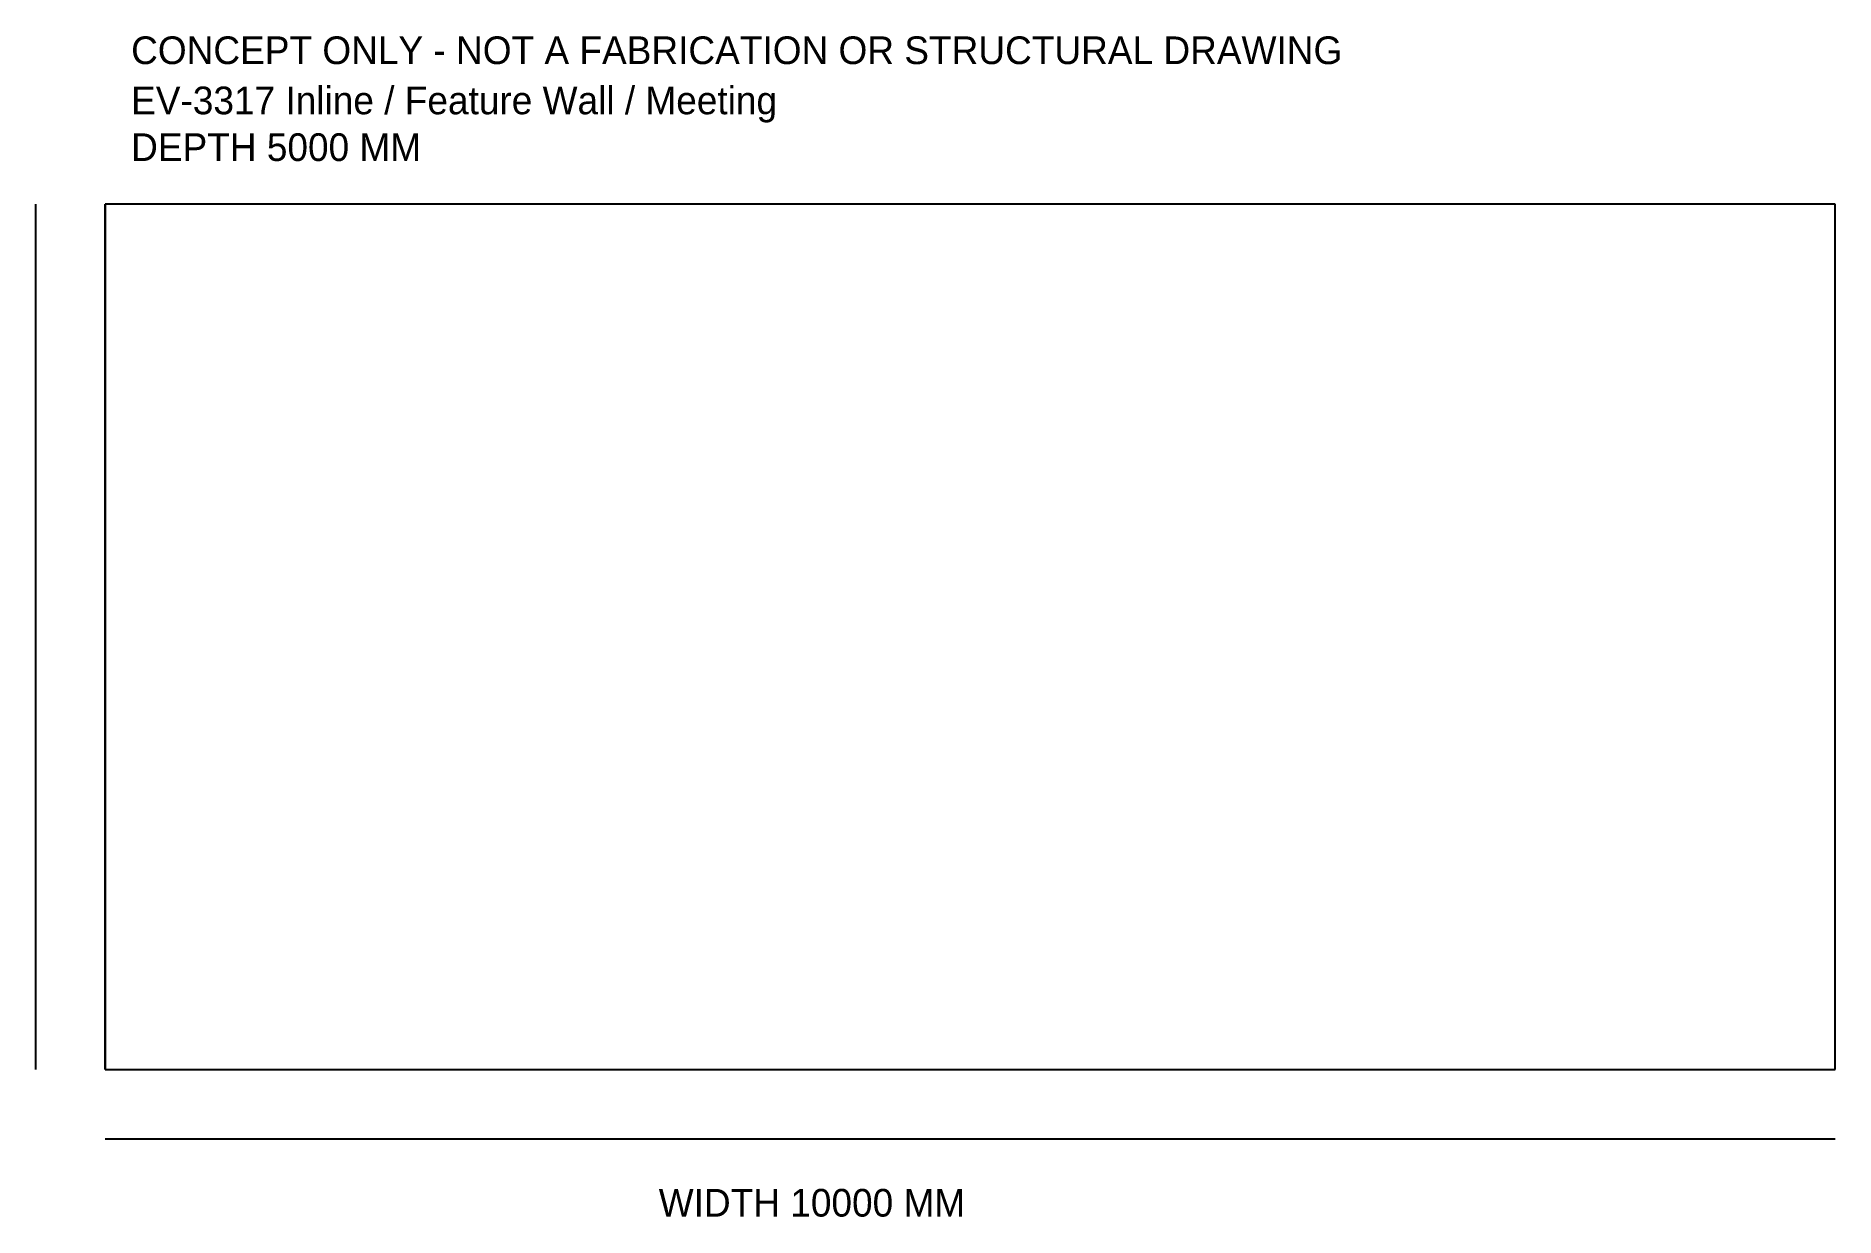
# Model space of a CAD drawing. Header units: millimetres. Extents: x -400 to 10000, y -852 to 5972.
import ezdxf

# ---------------------------------------------------------------- set-up
doc = ezdxf.new("R2010")
doc.units = ezdxf.units.MM

msp = doc.modelspace()

# ---------------------------------------------------------------- linework, layer by layer
at = {"layer": 'DIMENSIONS'}
for p, q in [((-400, 0), (-400, 5000)), ((0, -400), (10000, -400))]:
    msp.add_line(p, q, dxfattribs=at)
at = {"layer": 'FOOTPRINT'}
for p, q in [((10000, 5000), (0, 5000)), ((0, 5000), (0, 0)), ((10000, 0), (10000, 5000)), ((0, 0), (10000, 0))]:
    msp.add_line(p, q, dxfattribs=at)
at = {"layer": 'WALLS'}
for p, q in [((0, 0), (0, 5000)), ((10000, 0), (10000, 5000)), ((0, 0), (10000, 0))]:
    msp.add_line(p, q, dxfattribs=at)

# ---------------------------------------------------------------- texts
at = {"layer": 'LABELS'}
for s, p in [('CONCEPT ONLY - NOT A FABRICATION OR STRUCTURAL DRAWING', (150, 5810)), ('EV-3317 Inline / Feature Wall / Meeting', (150, 5520)), ('DEPTH 5000 MM', (150, 5250)), ('WIDTH 10000 MM', (3200, -850))]:
    msp.add_text(s, height=160, dxfattribs=at).set_placement(p)

doc.saveas('drawing.dxf')
